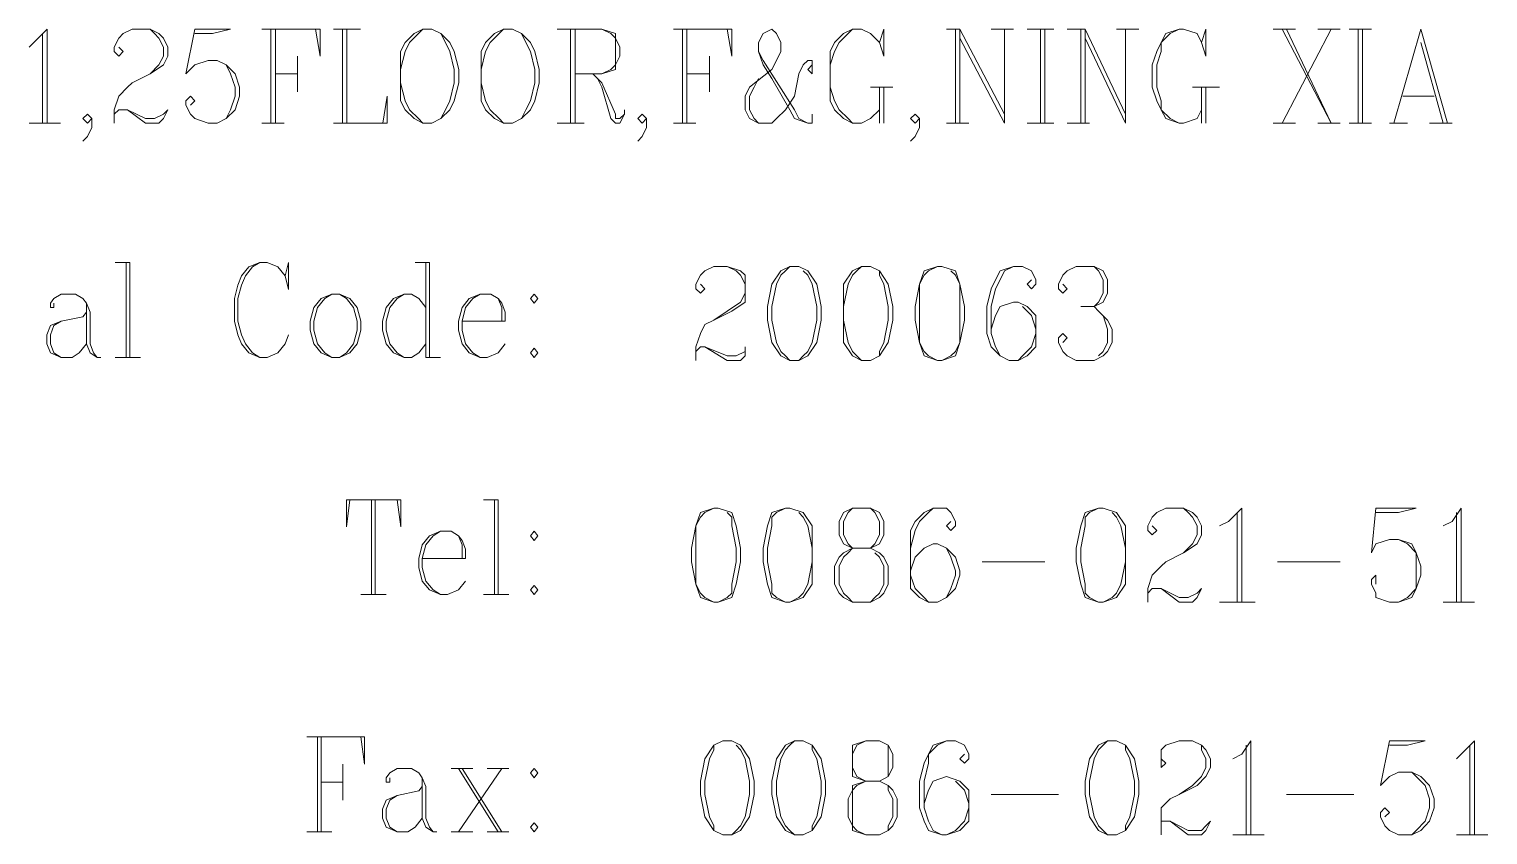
# Model space of a CAD drawing. Extents: x 1332633 to 1595679, y 264824 to 640777.
# Drawn here: x 1398547 to 1400085, y 448744 to 449593 of the extents above; entities that cross this region are included whole.
import ezdxf
from ezdxf.enums import TextEntityAlignment as Align

# ---------------------------------------------------------------- set-up
doc = ezdxf.new("R2010")
doc.units = 0
doc.header["$LTSCALE"] = 1000
doc.header["$MEASUREMENT"] = 0
doc.layers.get('0').update_dxf_attribs({"linetype": 'CONTINUOUS'})
doc.layers.add('_公共_图框', color=4, linetype='CONTINUOUS', lineweight=5)
doc.styles.add('图框文字', font='SIMKAI.TTF')

# ---------------------------------------------------------------- blocks, each defined once
blk = doc.blocks.new('vvxv')
at = {"color": 4, "lineweight": 0}
for points in [[(-3286.3, 9784.7), (-3281.6, 9789.5), (-3267.5, 9803.6), (-3267.5, 9704.6)], [(-3272.2, 9798.9), (-3272.2, 9704.6)], [(-3192, 9784.7), (-3187.3, 9780), (-3192, 9775.3), (-3196.7, 9780), (-3196.7, 9784.7), (-3192, 9794.2), (-3187.3, 9798.9), (-3177.9, 9803.6), (-3159, 9803.6), (-3149.6, 9798.9), (-3144.8, 9794.2), (-3140.1, 9784.7), (-3140.1, 9775.3), (-3144.8, 9765.9), (-3159, 9756.4), (-3177.9, 9747), (-3182.6, 9742.3), (-3192, 9732.9), (-3196.7, 9718.7), (-3196.7, 9704.6)], [(-3159, 9803.6), (-3154.3, 9798.9), (-3149.6, 9794.2), (-3144.8, 9784.7), (-3144.8, 9775.3), (-3149.6, 9765.9), (-3159, 9756.4), (-3177.9, 9747)], [(-3111.8, 9803.6), (-3121.3, 9756.4), (-3111.8, 9765.9), (-3097.7, 9770.6), (-3088.2, 9770.6), (-3078.8, 9765.9), (-3069.4, 9756.4), (-3064.7, 9742.3), (-3064.7, 9732.9), (-3069.4, 9718.7), (-3078.8, 9709.3), (-3088.2, 9704.6), (-3097.7, 9704.6), (-3111.8, 9709.3), (-3116.5, 9714), (-3121.3, 9723.4), (-3121.3, 9728.1), (-3116.5, 9732.9), (-3111.8, 9728.1), (-3116.5, 9723.4)], [(-3111.8, 9798.9), (-3093, 9798.9), (-3074.1, 9803.6)], [(-3111.8, 9803.6), (-3074.1, 9803.6)], [(-3041.1, 9803.6), (-2979.8, 9803.6), (-2979.8, 9775.3), (-2984.5, 9803.6)], [(-3031.6, 9704.6), (-3031.6, 9803.6)], [(-3026.9, 9803.6), (-3026.9, 9704.6)], [(-2965.6, 9803.6), (-2937.3, 9803.6)], [(-2956.2, 9704.6), (-2956.2, 9803.6)], [(-2951.5, 9803.6), (-2951.5, 9704.6)], [(-2871.3, 9803.6), (-2880.7, 9798.9), (-2890.2, 9789.5), (-2894.9, 9780), (-2894.9, 9761.2), (-2894.9, 9747), (-2894.9, 9728.1), (-2890.2, 9718.7), (-2880.7, 9709.3), (-2871.3, 9704.6), (-2861.9, 9704.6), (-2852.4, 9709.3), (-2843, 9718.7), (-2838.3, 9728.1), (-2833.6, 9747), (-2833.6, 9761.2), (-2838.3, 9780), (-2843, 9789.5), (-2852.4, 9798.9), (-2861.9, 9803.6), (-2871.3, 9803.6), (-2876, 9798.9), (-2885.4, 9789.5), (-2890.2, 9780), (-2894.9, 9761.2), (-2894.9, 9747), (-2890.2, 9728.1), (-2885.4, 9718.7), (-2876, 9709.3), (-2871.3, 9704.6)], [(-2861.9, 9704.6), (-2852.4, 9709.3), (-2847.7, 9718.7), (-2843, 9728.1), (-2838.3, 9747), (-2838.3, 9761.2), (-2843, 9780), (-2847.7, 9789.5), (-2852.4, 9798.9), (-2861.9, 9803.6)], [(-2786.4, 9803.6), (-2795.8, 9798.9), (-2805.3, 9789.5), (-2810, 9780), (-2810, 9761.2), (-2810, 9747), (-2810, 9728.1), (-2805.3, 9718.7), (-2795.8, 9709.3), (-2786.4, 9704.6), (-2777, 9704.6), (-2767.5, 9709.3), (-2758.1, 9718.7), (-2753.4, 9728.1), (-2748.7, 9747), (-2748.7, 9761.2), (-2753.4, 9780), (-2758.1, 9789.5), (-2767.5, 9798.9), (-2777, 9803.6), (-2786.4, 9803.6), (-2791.1, 9798.9), (-2800.5, 9789.5), (-2805.3, 9780), (-2810, 9761.2), (-2810, 9747), (-2805.3, 9728.1), (-2800.5, 9718.7), (-2791.1, 9709.3), (-2786.4, 9704.6)], [(-2777, 9704.6), (-2767.5, 9709.3), (-2762.8, 9718.7), (-2758.1, 9728.1), (-2753.4, 9747), (-2753.4, 9761.2), (-2758.1, 9780), (-2762.8, 9789.5), (-2767.5, 9798.9), (-2777, 9803.6)], [(-2729.8, 9803.6), (-2682.6, 9803.6), (-2668.5, 9798.9), (-2668.5, 9794.2), (-2663.8, 9784.7), (-2663.8, 9775.3), (-2668.5, 9765.9), (-2668.5, 9761.2), (-2682.6, 9756.4), (-2710.9, 9756.4)], [(-2715.6, 9704.6), (-2715.6, 9803.6)], [(-2710.9, 9803.6), (-2710.9, 9704.6)], [(-2682.6, 9803.6), (-2673.2, 9798.9), (-2668.5, 9794.2), (-2668.5, 9784.7), (-2668.5, 9775.3), (-2668.5, 9765.9), (-2673.2, 9761.2), (-2682.6, 9756.4)], [(-2607.2, 9803.6), (-2545.8, 9803.6), (-2545.8, 9775.3), (-2550.6, 9803.6)], [(-2597.7, 9704.6), (-2597.7, 9803.6)], [(-2593, 9803.6), (-2593, 9704.6)], [(-2460.9, 9765.9), (-2465.7, 9761.2), (-2460.9, 9756.4), (-2460.9, 9761.2), (-2460.9, 9765.9), (-2460.9, 9770.6), (-2465.7, 9770.6), (-2470.4, 9765.9), (-2475.1, 9756.4), (-2479.8, 9732.9), (-2489.2, 9718.7), (-2498.7, 9709.3), (-2503.4, 9704.6), (-2517.5, 9704.6), (-2527, 9709.3), (-2531.7, 9718.7), (-2531.7, 9732.9), (-2527, 9742.3), (-2503.4, 9761.2), (-2498.7, 9770.6), (-2494, 9780), (-2494, 9789.5), (-2498.7, 9798.9), (-2503.4, 9803.6), (-2512.8, 9798.9), (-2517.5, 9789.5), (-2517.5, 9780), (-2512.8, 9765.9), (-2503.4, 9751.7), (-2484.5, 9718.7), (-2479.8, 9709.3), (-2465.7, 9704.6), (-2460.9, 9704.6), (-2460.9, 9709.3), (-2460.9, 9714)], [(-2418.5, 9803.6), (-2423.2, 9798.9), (-2432.6, 9789.5), (-2437.4, 9780), (-2442.1, 9765.9), (-2442.1, 9742.3), (-2437.4, 9728.1), (-2432.6, 9718.7), (-2423.2, 9709.3), (-2418.5, 9704.6)], [(-2390.2, 9789.5), (-2385.5, 9775.3), (-2385.5, 9803.6), (-2390.2, 9789.5), (-2399.6, 9798.9), (-2409.1, 9803.6), (-2418.5, 9803.6), (-2427.9, 9798.9), (-2437.4, 9789.5), (-2442.1, 9780), (-2442.1, 9765.9), (-2442.1, 9742.3), (-2442.1, 9728.1), (-2437.4, 9718.7), (-2427.9, 9709.3), (-2418.5, 9704.6), (-2409.1, 9704.6), (-2399.6, 9709.3), (-2390.2, 9718.7)], [(-2319.4, 9803.6), (-2305.3, 9803.6)], [(-2310, 9704.6), (-2310, 9803.6)], [(-2305.3, 9794.2), (-2258.1, 9704.6), (-2258.1, 9803.6)], [(-2305.3, 9704.6), (-2305.3, 9803.6), (-2258.1, 9714)], [(-2272.3, 9803.6), (-2248.7, 9803.6)], [(-2234.5, 9803.6), (-2206.2, 9803.6)], [(-2220.4, 9704.6), (-2220.4, 9803.6)], [(-2215.7, 9803.6), (-2215.7, 9704.6)], [(-2192.1, 9803.6), (-2173.2, 9803.6)], [(-2177.9, 9704.6), (-2177.9, 9803.6)], [(-2173.2, 9794.2), (-2130.8, 9704.6), (-2130.8, 9803.6)], [(-2173.2, 9704.6), (-2173.2, 9803.6), (-2130.8, 9714)], [(-2140.2, 9803.6), (-2116.6, 9803.6)], [(-2050.6, 9789.5), (-2045.9, 9775.3), (-2045.9, 9803.6), (-2050.6, 9789.5), (-2055.3, 9798.9), (-2069.5, 9803.6), (-2074.2, 9803.6), (-2088.3, 9798.9), (-2093, 9789.5), (-2097.8, 9780), (-2102.5, 9765.9), (-2102.5, 9742.3), (-2097.8, 9728.1), (-2093, 9718.7), (-2088.3, 9709.3), (-2074.2, 9704.6), (-2069.5, 9704.6), (-2055.3, 9709.3), (-2050.6, 9718.7)], [(-2074.2, 9803.6), (-2083.6, 9798.9), (-2093, 9789.5), (-2093, 9780), (-2097.8, 9765.9), (-2097.8, 9742.3), (-2093, 9728.1), (-2093, 9718.7), (-2083.6, 9709.3), (-2074.2, 9704.6)], [(-1975.1, 9803.6), (-1951.5, 9803.6)], [(-1913.8, 9803.6), (-1965.7, 9704.6)], [(-1965.7, 9803.6), (-1913.8, 9704.6)], [(-1961, 9803.6), (-1913.8, 9704.6)], [(-1928, 9803.6), (-1904.4, 9803.6)], [(-1895, 9803.6), (-1871.4, 9803.6)], [(-1885.5, 9704.6), (-1885.5, 9803.6)], [(-1880.8, 9803.6), (-1880.8, 9704.6)], [(-1847.8, 9704.6), (-1819.5, 9803.6), (-1791.2, 9704.6)], [(-2517.5, 9780), (-2512.8, 9770.6), (-2479.8, 9718.7), (-2475.1, 9709.3), (-2465.7, 9704.6)], [(-1819.5, 9789.5), (-1795.9, 9704.6)], [(-3088.2, 9770.6), (-3078.8, 9765.9), (-3074.1, 9756.4), (-3069.4, 9742.3), (-3069.4, 9732.9), (-3074.1, 9718.7), (-3078.8, 9709.3), (-3088.2, 9704.6)], [(-3003.4, 9775.3), (-3003.4, 9737.6)], [(-2569.4, 9775.3), (-2569.4, 9737.6)], [(-3026.9, 9756.4), (-3003.4, 9756.4)], [(-2692.1, 9756.4), (-2687.3, 9751.7), (-2682.6, 9747), (-2668.5, 9714), (-2668.5, 9709.3), (-2663.8, 9709.3), (-2659, 9714)], [(-2687.3, 9751.7), (-2682.6, 9742.3), (-2673.2, 9709.3), (-2668.5, 9704.6), (-2663.8, 9704.6), (-2659, 9714), (-2659, 9718.7)], [(-2593, 9756.4), (-2569.4, 9756.4)], [(-2517.5, 9704.6), (-2522.3, 9709.3), (-2527, 9718.7), (-2527, 9732.9), (-2522.3, 9742.3), (-2517.5, 9751.7)], [(-2399.6, 9742.3), (-2376, 9742.3)], [(-2390.2, 9742.3), (-2390.2, 9704.6)], [(-2385.5, 9742.3), (-2385.5, 9704.6)], [(-2060, 9742.3), (-2031.7, 9742.3)], [(-2050.6, 9742.3), (-2050.6, 9704.6)], [(-2045.9, 9742.3), (-2045.9, 9704.6)], [(-3196.7, 9714), (-3192, 9718.7), (-3182.6, 9718.7), (-3163.7, 9709.3), (-3154.3, 9709.3), (-3144.8, 9714), (-3140.1, 9718.7)], [(-3182.6, 9718.7), (-3163.7, 9704.6), (-3149.6, 9704.6), (-3144.8, 9709.3), (-3140.1, 9718.7)], [(-2965.6, 9704.6), (-2909, 9704.6), (-2909, 9732.9), (-2913.7, 9704.6)], [(-1838.4, 9732.9), (-1805.3, 9732.9)], [(-3286.3, 9704.6), (-3253.3, 9704.6)], [(-3220.3, 9709.3), (-3225, 9704.6), (-3229.7, 9709.3), (-3225, 9714), (-3220.3, 9709.3), (-3220.3, 9699.8), (-3225, 9690.4), (-3229.7, 9685.7)], [(-3041.1, 9704.6), (-3017.5, 9704.6)], [(-2729.8, 9704.6), (-2701.5, 9704.6)], [(-2635.5, 9709.3), (-2640.2, 9704.6), (-2644.9, 9709.3), (-2640.2, 9714), (-2635.5, 9709.3), (-2635.5, 9699.8), (-2640.2, 9690.4), (-2644.9, 9685.7)], [(-2607.2, 9704.6), (-2583.6, 9704.6)], [(-2347.7, 9709.3), (-2352.5, 9704.6), (-2357.2, 9709.3), (-2352.5, 9714), (-2347.7, 9709.3), (-2347.7, 9699.8), (-2352.5, 9690.4), (-2357.2, 9685.7)], [(-2319.4, 9704.6), (-2295.9, 9704.6)], [(-2234.5, 9704.6), (-2206.2, 9704.6)], [(-2192.1, 9704.6), (-2168.5, 9704.6)], [(-1975.1, 9704.6), (-1951.5, 9704.6)], [(-1928, 9704.6), (-1904.4, 9704.6)], [(-1895, 9704.6), (-1871.4, 9704.6)], [(-1852.5, 9704.6), (-1833.6, 9704.6)], [(-1810.1, 9704.6), (-1786.5, 9704.6)], [(-2578.9, 9534.8), (-2574.1, 9530), (-2578.9, 9525.3), (-2583.6, 9530), (-2583.6, 9534.8), (-2578.9, 9544.2), (-2574.1, 9548.9), (-2564.7, 9553.6), (-2550.6, 9553.6), (-2536.4, 9548.9), (-2531.7, 9544.2), (-2531.7, 9534.8), (-2531.7, 9525.3), (-2531.7, 9515.9), (-2545.8, 9506.5), (-2564.7, 9497), (-2574.1, 9492.3), (-2578.9, 9482.9), (-2583.6, 9468.7), (-2583.6, 9454.6)], [(-2550.6, 9553.6), (-2541.1, 9548.9), (-2536.4, 9544.2), (-2531.7, 9534.8), (-2531.7, 9525.3), (-2536.4, 9515.9), (-2550.6, 9506.5), (-2564.7, 9497)], [(-2484.5, 9553.6), (-2494, 9548.9), (-2503.4, 9534.8), (-2508.1, 9511.2), (-2508.1, 9497), (-2503.4, 9473.4), (-2494, 9459.3), (-2484.5, 9454.6), (-2475.1, 9454.6), (-2465.7, 9459.3), (-2456.2, 9473.4), (-2451.5, 9497), (-2451.5, 9511.2), (-2456.2, 9534.8), (-2465.7, 9548.9), (-2475.1, 9553.6), (-2484.5, 9553.6), (-2489.2, 9548.9), (-2494, 9544.2), (-2498.7, 9534.8), (-2503.4, 9511.2), (-2503.4, 9497), (-2498.7, 9473.4), (-2494, 9464), (-2489.2, 9459.3), (-2484.5, 9454.6)], [(-2475.1, 9454.6), (-2470.4, 9459.3), (-2465.7, 9464), (-2460.9, 9473.4), (-2456.2, 9497), (-2456.2, 9511.2), (-2460.9, 9534.8), (-2465.7, 9544.2), (-2470.4, 9548.9)], [(-2409.1, 9553.6), (-2418.5, 9548.9), (-2427.9, 9534.8), (-2427.9, 9511.2), (-2427.9, 9497), (-2427.9, 9473.4), (-2418.5, 9459.3), (-2409.1, 9454.6), (-2399.6, 9454.6), (-2390.2, 9459.3), (-2380.8, 9473.4), (-2376, 9497), (-2376, 9511.2), (-2380.8, 9534.8), (-2390.2, 9548.9), (-2399.6, 9553.6), (-2409.1, 9553.6), (-2413.8, 9548.9), (-2418.5, 9544.2), (-2423.2, 9534.8), (-2427.9, 9511.2), (-2427.9, 9497), (-2423.2, 9473.4), (-2418.5, 9464), (-2413.8, 9459.3), (-2409.1, 9454.6)], [(-2399.6, 9454.6), (-2390.2, 9459.3), (-2390.2, 9464), (-2385.5, 9473.4), (-2380.8, 9497), (-2380.8, 9511.2), (-2385.5, 9534.8), (-2390.2, 9544.2), (-2390.2, 9548.9)], [(-2328.9, 9553.6), (-2343, 9548.9), (-2347.7, 9534.8), (-2352.5, 9511.2), (-2352.5, 9497), (-2347.7, 9473.4), (-2343, 9459.3), (-2328.9, 9454.6), (-2324.2, 9454.6), (-2310, 9459.3), (-2305.3, 9473.4), (-2300.6, 9497), (-2300.6, 9511.2), (-2305.3, 9534.8), (-2310, 9548.9), (-2324.2, 9553.6), (-2328.9, 9553.6), (-2338.3, 9548.9), (-2343, 9544.2), (-2347.7, 9534.8), (-2347.7, 9511.2), (-2347.7, 9497), (-2347.7, 9473.4), (-2343, 9464), (-2338.3, 9459.3), (-2328.9, 9454.6)], [(-2324.2, 9454.6), (-2314.7, 9459.3), (-2310, 9464), (-2305.3, 9473.4), (-2305.3, 9497), (-2305.3, 9511.2), (-2305.3, 9534.8), (-2310, 9544.2), (-2314.7, 9548.9)], [(-2229.8, 9539.5), (-2234.5, 9534.8), (-2229.8, 9530), (-2225.1, 9534.8), (-2225.1, 9539.5), (-2229.8, 9548.9), (-2239.3, 9553.6), (-2248.7, 9553.6), (-2262.8, 9548.9), (-2267.6, 9539.5), (-2272.3, 9530), (-2277, 9511.2), (-2277, 9482.9), (-2272.3, 9468.7), (-2262.8, 9459.3), (-2253.4, 9454.6), (-2244, 9454.6), (-2234.5, 9459.3), (-2225.1, 9468.7), (-2225.1, 9482.9), (-2225.1, 9487.6), (-2225.1, 9501.7), (-2234.5, 9511.2), (-2244, 9515.9), (-2248.7, 9515.9), (-2262.8, 9511.2), (-2267.6, 9501.7), (-2272.3, 9487.6)], [(-2248.7, 9553.6), (-2258.1, 9548.9), (-2262.8, 9539.5), (-2267.6, 9530), (-2272.3, 9511.2), (-2272.3, 9482.9), (-2267.6, 9468.7), (-2262.8, 9459.3), (-2253.4, 9454.6)], [(-2163.8, 9553.6), (-2159.1, 9548.9), (-2154.4, 9539.5), (-2154.4, 9525.3), (-2159.1, 9515.9), (-2163.8, 9511.2), (-2159.1, 9506.5), (-2149.6, 9497), (-2144.9, 9487.6), (-2144.9, 9473.4), (-2149.6, 9464), (-2154.4, 9459.3), (-2163.8, 9454.6), (-2182.7, 9454.6), (-2192.1, 9459.3), (-2196.8, 9464), (-2201.5, 9473.4), (-2201.5, 9478.2), (-2196.8, 9482.9), (-2192.1, 9478.2), (-2196.8, 9473.4)], [(-2196.8, 9534.8), (-2192.1, 9530), (-2196.8, 9525.3), (-2201.5, 9530), (-2201.5, 9534.8), (-2196.8, 9544.2), (-2192.1, 9548.9), (-2182.7, 9553.6), (-2163.8, 9553.6), (-2154.4, 9548.9), (-2149.6, 9539.5), (-2149.6, 9525.3), (-2154.4, 9515.9), (-2163.8, 9511.2), (-2177.9, 9511.2)], [(-2244, 9454.6), (-2239.3, 9459.3), (-2229.8, 9468.7), (-2225.1, 9482.9), (-2225.1, 9487.6), (-2229.8, 9501.7), (-2239.3, 9511.2)], [(-2154.4, 9501.7), (-2149.6, 9487.6), (-2149.6, 9473.4), (-2154.4, 9464), (-2159.1, 9459.3)], [(-2583.6, 9464), (-2578.9, 9468.7), (-2574.1, 9468.7), (-2550.6, 9459.3), (-2541.1, 9459.3), (-2531.7, 9464), (-2531.7, 9468.7)], [(-2574.1, 9468.7), (-2550.6, 9454.6), (-2536.4, 9454.6), (-2531.7, 9459.3), (-2531.7, 9468.7)], [(-2564.7, 9298.9), (-2578.9, 9294.2), (-2583.6, 9280.1), (-2588.3, 9256.5), (-2588.3, 9242.3), (-2583.6, 9218.8), (-2578.9, 9204.6), (-2564.7, 9199.9), (-2560, 9199.9), (-2545.8, 9204.6), (-2541.1, 9218.8), (-2536.4, 9242.3), (-2536.4, 9256.5), (-2541.1, 9280.1), (-2545.8, 9294.2), (-2560, 9298.9), (-2564.7, 9298.9), (-2574.1, 9294.2), (-2578.9, 9289.5), (-2583.6, 9280.1), (-2583.6, 9256.5), (-2583.6, 9242.3), (-2583.6, 9218.8), (-2578.9, 9209.3), (-2574.1, 9204.6), (-2564.7, 9199.9)], [(-2560, 9199.9), (-2550.6, 9204.6), (-2545.8, 9209.3), (-2545.8, 9218.8), (-2541.1, 9242.3), (-2541.1, 9256.5), (-2545.8, 9280.1), (-2545.8, 9289.5), (-2550.6, 9294.2)], [(-2489.2, 9298.9), (-2503.4, 9294.2), (-2508.1, 9280.1), (-2512.8, 9256.5), (-2512.8, 9242.3), (-2508.1, 9218.8), (-2503.4, 9204.6), (-2489.2, 9199.9), (-2484.5, 9199.9), (-2470.4, 9204.6), (-2460.9, 9218.8), (-2460.9, 9242.3), (-2460.9, 9256.5), (-2460.9, 9280.1), (-2470.4, 9294.2), (-2484.5, 9298.9), (-2489.2, 9298.9), (-2498.7, 9294.2), (-2503.4, 9289.5), (-2503.4, 9280.1), (-2508.1, 9256.5), (-2508.1, 9242.3), (-2503.4, 9218.8), (-2503.4, 9209.3), (-2498.7, 9204.6), (-2489.2, 9199.9)], [(-2484.5, 9199.9), (-2475.1, 9204.6), (-2470.4, 9209.3), (-2465.7, 9218.8), (-2460.9, 9242.3), (-2460.9, 9256.5), (-2465.7, 9280.1), (-2470.4, 9289.5), (-2475.1, 9294.2)], [(-2418.5, 9298.9), (-2427.9, 9294.2), (-2432.6, 9284.8), (-2432.6, 9270.6), (-2427.9, 9261.2), (-2418.5, 9256.5), (-2399.6, 9256.5), (-2390.2, 9261.2), (-2385.5, 9270.6), (-2385.5, 9284.8), (-2390.2, 9294.2), (-2399.6, 9298.9), (-2418.5, 9298.9), (-2423.2, 9294.2), (-2427.9, 9284.8), (-2427.9, 9270.6), (-2423.2, 9261.2), (-2418.5, 9256.5)], [(-2399.6, 9256.5), (-2394.9, 9261.2), (-2390.2, 9270.6), (-2390.2, 9284.8), (-2394.9, 9294.2), (-2399.6, 9298.9)], [(-2333.6, 9298.9), (-2338.3, 9294.2), (-2347.7, 9284.8), (-2352.5, 9275.4), (-2357.2, 9256.5), (-2357.2, 9228.2), (-2352.5, 9214), (-2343, 9204.6), (-2338.3, 9199.9)], [(-2314.7, 9284.8), (-2319.4, 9280.1), (-2314.7, 9275.4), (-2310, 9280.1), (-2310, 9284.8), (-2314.7, 9294.2), (-2319.4, 9298.9), (-2333.6, 9298.9), (-2343, 9294.2), (-2352.5, 9284.8), (-2357.2, 9275.4), (-2357.2, 9256.5), (-2357.2, 9228.2), (-2357.2, 9214), (-2347.7, 9204.6), (-2338.3, 9199.9), (-2328.9, 9199.9), (-2319.4, 9204.6), (-2310, 9214), (-2305.3, 9228.2), (-2305.3, 9232.9), (-2310, 9247.1), (-2319.4, 9256.5), (-2328.9, 9261.2), (-2333.6, 9261.2), (-2343, 9256.5), (-2352.5, 9247.1), (-2357.2, 9232.9)], [(-2159.1, 9298.9), (-2173.2, 9294.2), (-2177.9, 9280.1), (-2182.7, 9256.5), (-2182.7, 9242.3), (-2177.9, 9218.8), (-2173.2, 9204.6), (-2159.1, 9199.9), (-2154.4, 9199.9), (-2140.2, 9204.6), (-2130.8, 9218.8), (-2130.8, 9242.3), (-2130.8, 9256.5), (-2130.8, 9280.1), (-2140.2, 9294.2), (-2154.4, 9298.9), (-2159.1, 9298.9), (-2168.5, 9294.2), (-2173.2, 9289.5), (-2173.2, 9280.1), (-2177.9, 9256.5), (-2177.9, 9242.3), (-2173.2, 9218.8), (-2173.2, 9209.3), (-2168.5, 9204.6), (-2159.1, 9199.9)], [(-2154.4, 9199.9), (-2144.9, 9204.6), (-2140.2, 9209.3), (-2135.5, 9218.8), (-2130.8, 9242.3), (-2130.8, 9256.5), (-2135.5, 9280.1), (-2140.2, 9289.5), (-2144.9, 9294.2)], [(-2102.5, 9280.1), (-2097.8, 9275.4), (-2102.5, 9270.6), (-2107.2, 9275.4), (-2107.2, 9280.1), (-2102.5, 9289.5), (-2097.8, 9294.2), (-2088.3, 9298.9), (-2069.5, 9298.9), (-2060, 9294.2), (-2055.3, 9289.5), (-2050.6, 9280.1), (-2050.6, 9270.6), (-2055.3, 9261.2), (-2069.5, 9251.8), (-2088.3, 9242.3), (-2093, 9237.6), (-2102.5, 9228.2), (-2107.2, 9214), (-2107.2, 9199.9)], [(-2069.5, 9298.9), (-2064.7, 9294.2), (-2060, 9289.5), (-2055.3, 9280.1), (-2055.3, 9270.6), (-2060, 9261.2), (-2069.5, 9251.8), (-2088.3, 9242.3)], [(-2031.7, 9280.1), (-2022.3, 9284.8), (-2008.1, 9298.9), (-2008.1, 9199.9)], [(-2012.9, 9294.2), (-2012.9, 9199.9)], [(-1866.7, 9298.9), (-1871.4, 9251.8), (-1866.7, 9261.2), (-1852.5, 9265.9), (-1843.1, 9265.9), (-1828.9, 9261.2), (-1824.2, 9251.8), (-1819.5, 9237.6), (-1819.5, 9228.2), (-1824.2, 9214), (-1828.9, 9204.6), (-1843.1, 9199.9), (-1852.5, 9199.9), (-1866.7, 9204.6), (-1866.7, 9209.3), (-1871.4, 9218.8), (-1871.4, 9223.5), (-1866.7, 9228.2), (-1866.7, 9223.5), (-1866.7, 9218.8)], [(-1866.7, 9294.2), (-1843.1, 9294.2), (-1824.2, 9298.9)], [(-1866.7, 9298.9), (-1824.2, 9298.9)], [(-1795.9, 9280.1), (-1786.5, 9284.8), (-1777, 9298.9), (-1777, 9199.9)], [(-1781.8, 9294.2), (-1781.8, 9199.9)], [(-2418.5, 9256.5), (-2427.9, 9251.8), (-2432.6, 9247.1), (-2437.4, 9237.6), (-2437.4, 9218.8), (-2432.6, 9209.3), (-2427.9, 9204.6), (-2418.5, 9199.9), (-2399.6, 9199.9), (-2390.2, 9204.6), (-2385.5, 9209.3), (-2380.8, 9218.8), (-2380.8, 9237.6), (-2385.5, 9247.1), (-2390.2, 9251.8), (-2399.6, 9256.5)], [(-2418.5, 9256.5), (-2423.2, 9251.8), (-2427.9, 9247.1), (-2432.6, 9237.6), (-2432.6, 9218.8), (-2427.9, 9209.3), (-2423.2, 9204.6), (-2418.5, 9199.9)], [(-2328.9, 9199.9), (-2319.4, 9204.6), (-2314.7, 9214), (-2310, 9228.2), (-2310, 9232.9), (-2314.7, 9247.1), (-2319.4, 9256.5)], [(-1843.1, 9265.9), (-1833.6, 9261.2), (-1824.2, 9251.8), (-1824.2, 9237.6), (-1824.2, 9228.2), (-1824.2, 9214), (-1833.6, 9204.6), (-1843.1, 9199.9)], [(-2399.6, 9199.9), (-2394.9, 9204.6), (-2390.2, 9209.3), (-2385.5, 9218.8), (-2385.5, 9237.6), (-2390.2, 9247.1), (-2394.9, 9251.8)], [(-2281.7, 9242.3), (-2215.7, 9242.3)], [(-1970.4, 9242.3), (-1904.4, 9242.3)], [(-2107.2, 9209.3), (-2102.5, 9214), (-2093, 9214), (-2074.2, 9204.6), (-2064.7, 9204.6), (-2055.3, 9209.3), (-2050.6, 9214)], [(-2093, 9214), (-2074.2, 9199.9), (-2060, 9199.9), (-2055.3, 9204.6), (-2050.6, 9214)], [(-2031.7, 9199.9), (-1994, 9199.9)], [(-1795.9, 9199.9), (-1762.9, 9199.9)], [(-2555.3, 9053.7), (-2564.7, 9049), (-2574.1, 9034.8), (-2578.9, 9011.2), (-2578.9, 8997.1), (-2574.1, 8973.5), (-2564.7, 8959.3), (-2555.3, 8954.6), (-2545.8, 8954.6), (-2536.4, 8959.3), (-2527, 8973.5), (-2522.3, 8997.1), (-2522.3, 9011.2), (-2527, 9034.8), (-2536.4, 9049), (-2545.8, 9053.7), (-2555.3, 9053.7), (-2564.7, 9049), (-2564.7, 9044.2), (-2569.4, 9034.8), (-2574.1, 9011.2), (-2574.1, 8997.1), (-2569.4, 8973.5), (-2564.7, 8964.1), (-2564.7, 8959.3), (-2555.3, 8954.6)], [(-2545.8, 8954.6), (-2541.1, 8959.3), (-2536.4, 8964.1), (-2531.7, 8973.5), (-2527, 8997.1), (-2527, 9011.2), (-2531.7, 9034.8), (-2536.4, 9044.2), (-2541.1, 9049)], [(-2479.8, 9053.7), (-2489.2, 9049), (-2498.7, 9034.8), (-2503.4, 9011.2), (-2503.4, 8997.1), (-2498.7, 8973.5), (-2489.2, 8959.3), (-2479.8, 8954.6), (-2470.4, 8954.6), (-2460.9, 8959.3), (-2451.5, 8973.5), (-2446.8, 8997.1), (-2446.8, 9011.2), (-2451.5, 9034.8), (-2460.9, 9049), (-2470.4, 9053.7), (-2479.8, 9053.7), (-2484.5, 9049), (-2489.2, 9044.2), (-2494, 9034.8), (-2498.7, 9011.2), (-2498.7, 8997.1), (-2494, 8973.5), (-2489.2, 8964.1), (-2484.5, 8959.3), (-2479.8, 8954.6)], [(-2470.4, 8954.6), (-2460.9, 8959.3), (-2460.9, 8964.1), (-2456.2, 8973.5), (-2451.5, 8997.1), (-2451.5, 9011.2), (-2456.2, 9034.8), (-2460.9, 9044.2), (-2460.9, 9049)], [(-2404.3, 9053.7), (-2418.5, 9049), (-2418.5, 9039.5), (-2418.5, 9025.4), (-2418.5, 9015.9), (-2404.3, 9011.2), (-2390.2, 9011.2), (-2380.8, 9015.9), (-2376, 9025.4), (-2376, 9039.5), (-2380.8, 9049), (-2390.2, 9053.7), (-2404.3, 9053.7), (-2413.8, 9049), (-2418.5, 9039.5), (-2418.5, 9025.4), (-2413.8, 9015.9), (-2404.3, 9011.2)], [(-2390.2, 9011.2), (-2380.8, 9015.9), (-2380.8, 9025.4), (-2380.8, 9039.5), (-2380.8, 9049), (-2390.2, 9053.7)], [(-2300.6, 9039.5), (-2305.3, 9034.8), (-2300.6, 9030.1), (-2295.9, 9034.8), (-2295.9, 9039.5), (-2300.6, 9049), (-2310, 9053.7), (-2319.4, 9053.7), (-2333.6, 9049), (-2338.3, 9039.5), (-2343, 9030.1), (-2347.7, 9011.2), (-2347.7, 8982.9), (-2343, 8968.8), (-2338.3, 8959.3), (-2324.2, 8954.6), (-2319.4, 8954.6), (-2305.3, 8959.3), (-2295.9, 8968.8), (-2295.9, 8982.9), (-2295.9, 8987.6), (-2295.9, 9001.8), (-2305.3, 9011.2), (-2319.4, 9015.9), (-2333.6, 9011.2), (-2338.3, 9001.8), (-2343, 8987.6)], [(-2319.4, 9053.7), (-2328.9, 9049), (-2338.3, 9039.5), (-2338.3, 9030.1), (-2343, 9011.2), (-2343, 8982.9), (-2338.3, 8968.8), (-2333.6, 8959.3), (-2324.2, 8954.6)], [(-2149.6, 9053.7), (-2159.1, 9049), (-2168.5, 9034.8), (-2173.2, 9011.2), (-2173.2, 8997.1), (-2168.5, 8973.5), (-2159.1, 8959.3), (-2149.6, 8954.6), (-2140.2, 8954.6), (-2130.8, 8959.3), (-2121.3, 8973.5), (-2116.6, 8997.1), (-2116.6, 9011.2), (-2121.3, 9034.8), (-2130.8, 9049), (-2140.2, 9053.7), (-2149.6, 9053.7), (-2154.4, 9049), (-2159.1, 9044.2), (-2163.8, 9034.8), (-2168.5, 9011.2), (-2168.5, 8997.1), (-2163.8, 8973.5), (-2159.1, 8964.1), (-2154.4, 8959.3), (-2149.6, 8954.6)], [(-2140.2, 8954.6), (-2130.8, 8959.3), (-2130.8, 8964.1), (-2126.1, 8973.5), (-2121.3, 8997.1), (-2121.3, 9011.2), (-2126.1, 9034.8), (-2130.8, 9044.2), (-2130.8, 9049)], [(-2093, 9034.8), (-2088.3, 9030.1), (-2093, 9025.4), (-2093, 9030.1), (-2093, 9034.8), (-2093, 9044.2), (-2088.3, 9049), (-2074.2, 9053.7), (-2060, 9053.7), (-2050.6, 9049), (-2045.9, 9044.2), (-2041.2, 9034.8), (-2041.2, 9025.4), (-2045.9, 9015.9), (-2055.3, 9006.5), (-2074.2, 8997.1), (-2083.6, 8992.4), (-2093, 8982.9), (-2093, 8968.8), (-2093, 8954.6)], [(-2060, 9053.7), (-2050.6, 9049), (-2050.6, 9044.2), (-2045.9, 9034.8), (-2045.9, 9025.4), (-2050.6, 9015.9), (-2060, 9006.5), (-2074.2, 8997.1)], [(-2017.6, 9034.8), (-2008.1, 9039.5), (-1998.7, 9053.7), (-1998.7, 8954.6)], [(-2003.4, 9049), (-2003.4, 8954.6)], [(-1852.5, 9053.7), (-1861.9, 9006.5), (-1852.5, 9015.9), (-1843.1, 9020.7), (-1828.9, 9020.7), (-1819.5, 9015.9), (-1810.1, 9006.5), (-1805.3, 8992.4), (-1805.3, 8982.9), (-1810.1, 8968.8), (-1819.5, 8959.3), (-1828.9, 8954.6), (-1843.1, 8954.6), (-1852.5, 8959.3), (-1857.2, 8964.1), (-1861.9, 8973.5), (-1861.9, 8978.2), (-1857.2, 8982.9), (-1852.5, 8978.2), (-1857.2, 8973.5)], [(-1852.5, 9049), (-1833.6, 9049), (-1814.8, 9053.7)], [(-1852.5, 9053.7), (-1814.8, 9053.7)], [(-1781.8, 9034.8), (-1777, 9039.5), (-1762.9, 9053.7), (-1762.9, 8954.6)], [(-1767.6, 9049), (-1767.6, 8954.6)], [(-2404.3, 9011.2), (-2418.5, 9006.5), (-2418.5, 9001.8), (-2423.2, 8992.4), (-2423.2, 8973.5), (-2418.5, 8964.1), (-2418.5, 8959.3), (-2404.3, 8954.6), (-2390.2, 8954.6), (-2380.8, 8959.3), (-2376, 8964.1), (-2371.3, 8973.5), (-2371.3, 8992.4), (-2376, 9001.8), (-2380.8, 9006.5), (-2390.2, 9011.2)], [(-2404.3, 9011.2), (-2413.8, 9006.5), (-2418.5, 9001.8), (-2418.5, 8992.4), (-2418.5, 8973.5), (-2418.5, 8964.1), (-2413.8, 8959.3), (-2404.3, 8954.6)], [(-2319.4, 8954.6), (-2310, 8959.3), (-2300.6, 8968.8), (-2295.9, 8982.9), (-2295.9, 8987.6), (-2300.6, 9001.8), (-2310, 9011.2)], [(-1828.9, 9020.7), (-1824.2, 9015.9), (-1814.8, 9006.5), (-1810.1, 8992.4), (-1810.1, 8982.9), (-1814.8, 8968.8), (-1824.2, 8959.3), (-1828.9, 8954.6)], [(-2390.2, 8954.6), (-2380.8, 8959.3), (-2380.8, 8964.1), (-2376, 8973.5), (-2376, 8992.4), (-2380.8, 9001.8), (-2380.8, 9006.5)], [(-2272.3, 8997.1), (-2201.5, 8997.1)], [(-1961, 8997.1), (-1890.2, 8997.1)], [(-2093, 8964.1), (-2093, 8968.8), (-2083.6, 8968.8), (-2064.7, 8959.3), (-2050.6, 8959.3), (-2045.9, 8964.1), (-2041.2, 8968.8)], [(-2083.6, 8968.8), (-2064.7, 8954.6), (-2050.6, 8954.6), (-2045.9, 8959.3), (-2041.2, 8968.8)], [(-2017.6, 8954.6), (-1984.6, 8954.6)], [(-1781.8, 8954.6), (-1748.7, 8954.6)]]:
    blk.add_lwpolyline(points, dxfattribs=at)
at = {"layer": '_公共_图框'}
for p, q in [((-3180.4, 9557.8), (-3195.7, 9557.8)), ((-3184.2, 9557.8), (-3184.2, 9457.7)), ((-3180.4, 9457.7), (-3180.4, 9557.8)), ((-3054.8, 9553.1), (-3062.4, 9543.5)), ((-3050.9, 9553.1), (-3058.5, 9543.5)), ((-3043.4, 9557.8), (-3054.8, 9553.1)), ((-3043.4, 9557.8), (-3050.9, 9553.1)), ((-3035.6, 9557.8), (-3043.4, 9557.8)), ((-3024.2, 9553.1), (-3035.6, 9557.8)), ((-3016.6, 9543.5), (-3024.2, 9553.1)), ((-3013, 9557.8), (-3016.6, 9543.5)), ((-3013, 9529.2), (-3013, 9557.8)), ((-2879.6, 9557.8), (-2864.3, 9557.8)), ((-2868.2, 9557.8), (-2868.2, 9457.7)), ((-2864.3, 9557.8), (-2864.3, 9457.7)), ((-3066.3, 9533.8), (-3069.9, 9519.8)), ((-3062.4, 9543.5), (-3066.3, 9533.8)), ((-3062.4, 9533.8), (-3066.3, 9519.8)), ((-3058.5, 9543.5), (-3062.4, 9533.8)), ((-3016.6, 9543.5), (-3013, 9529.2)), ((-3264, 9514.9), (-3260.4, 9519.8)), ((-3260.4, 9519.8), (-3252.6, 9524.5)), ((-3252.6, 9524.5), (-3237.5, 9524.5)), ((-3237.5, 9524.5), (-3230, 9519.8)), ((-3230, 9519.8), (-3226.1, 9514.9)), ((-3069.9, 9519.8), (-3069.9, 9495.9)), ((-3066.3, 9519.8), (-3066.3, 9495.9)), ((-2978.7, 9519.8), (-2986.2, 9510.2)), ((-2974.8, 9519.8), (-2982.3, 9510.2)), ((-2967.2, 9524.5), (-2978.7, 9519.8)), ((-2967.2, 9524.5), (-2974.8, 9519.8)), ((-2959.4, 9524.5), (-2967.2, 9524.5)), ((-2948.3, 9519.8), (-2959.4, 9524.5)), ((-2951.9, 9519.8), (-2959.4, 9524.5)), ((-2944.4, 9510.2), (-2951.9, 9519.8)), ((-2940.5, 9510.2), (-2948.3, 9519.8)), ((-2902.5, 9519.8), (-2910.1, 9510.2)), ((-2898.6, 9519.8), (-2906.2, 9510.2)), ((-2891.1, 9524.5), (-2902.5, 9519.8)), ((-2891.1, 9524.5), (-2898.6, 9519.8)), ((-2883.3, 9524.5), (-2891.1, 9524.5)), ((-2875.7, 9519.8), (-2883.3, 9524.5)), ((-2868.2, 9510.2), (-2875.7, 9519.8)), ((-2822.5, 9519.8), (-2830, 9510.2)), ((-2818.6, 9519.8), (-2826.4, 9510.2)), ((-2811, 9524.5), (-2822.5, 9519.8)), ((-2811, 9524.5), (-2818.6, 9519.8)), ((-2799.6, 9524.5), (-2811, 9524.5)), ((-2792.1, 9519.8), (-2799.6, 9524.5)), ((-2788.2, 9514.9), (-2792.1, 9519.8)), ((-2788.2, 9510.2), (-2792.1, 9519.8)), ((-2753.9, 9524.5), (-2757.8, 9519.8)), ((-2757.8, 9519.8), (-2753.9, 9514.9)), ((-2753.9, 9524.5), (-2753.9, 9524.5)), ((-2750.2, 9519.8), (-2753.9, 9524.5)), ((-2753.9, 9514.9), (-2750.2, 9519.8)), ((-3264, 9510.2), (-3264, 9514.9)), ((-3260.4, 9510.2), (-3264, 9510.2)), ((-3260.4, 9514.9), (-3260.4, 9510.2)), ((-3226.1, 9505.5), (-3230, 9500.6)), ((-3226.1, 9514.9), (-3222.2, 9505.5)), ((-3226.1, 9514.9), (-3226.1, 9472)), ((-3222.2, 9505.5), (-3222.2, 9472)), ((-2986.2, 9510.2), (-2990.1, 9495.9)), ((-2982.3, 9510.2), (-2986.2, 9495.9)), ((-2940.5, 9495.9), (-2944.4, 9510.2)), ((-2936.8, 9495.9), (-2940.5, 9510.2)), ((-2910.1, 9510.2), (-2914, 9495.9)), ((-2906.2, 9510.2), (-2910.1, 9495.9)), ((-2830, 9510.2), (-2833.9, 9495.9)), ((-2826.4, 9510.2), (-2830, 9495.9)), ((-2784.5, 9505.5), (-2788.2, 9514.9)), ((-2788.2, 9495.9), (-2788.2, 9510.2)), ((-2784.5, 9495.9), (-2784.5, 9505.5)), ((-3264, 9491.2), (-3267.9, 9481.6)), ((-3252.6, 9495.9), (-3264, 9491.2)), ((-3260.4, 9491.2), (-3264, 9481.6)), ((-3252.6, 9495.9), (-3260.4, 9491.2)), ((-3230, 9500.6), (-3252.6, 9495.9)), ((-3069.9, 9495.9), (-3066.3, 9481.6)), ((-3066.3, 9495.9), (-3062.4, 9481.6)), ((-2990.1, 9495.9), (-2990.1, 9486.3)), ((-2986.2, 9495.9), (-2986.2, 9486.3)), ((-2940.5, 9486.3), (-2940.5, 9495.9)), ((-2936.8, 9486.3), (-2936.8, 9495.9)), ((-2914, 9495.9), (-2914, 9486.3)), ((-2910.1, 9495.9), (-2910.1, 9486.3)), ((-2833.9, 9495.9), (-2833.9, 9486.3)), ((-2830, 9495.9), (-2784.5, 9495.9)), ((-2830, 9495.9), (-2830, 9486.3)), ((-3267.9, 9481.6), (-3267.9, 9472)), ((-3267.9, 9472), (-3264, 9462.6)), ((-3264, 9481.6), (-3264, 9472)), ((-3264, 9472), (-3260.4, 9462.6)), ((-3233.6, 9462.6), (-3226.1, 9472)), ((-3226.1, 9472), (-3222.2, 9462.6)), ((-3222.2, 9472), (-3218.6, 9462.6)), ((-3066.3, 9481.6), (-3062.4, 9472)), ((-3062.4, 9481.6), (-3058.5, 9472)), ((-3062.4, 9472), (-3054.8, 9462.6)), ((-3058.5, 9472), (-3050.9, 9462.6)), ((-3024.2, 9462.6), (-3016.6, 9472)), ((-3016.6, 9472), (-3013, 9481.6)), ((-2990.1, 9486.3), (-2986.2, 9472)), ((-2986.2, 9486.3), (-2982.3, 9472)), ((-2986.2, 9472), (-2978.7, 9462.6)), ((-2982.3, 9472), (-2974.8, 9462.6)), ((-2951.9, 9462.6), (-2944.4, 9472)), ((-2948.3, 9462.6), (-2940.5, 9472)), ((-2944.4, 9472), (-2940.5, 9486.3)), ((-2940.5, 9472), (-2936.8, 9486.3)), ((-2914, 9486.3), (-2910.1, 9472)), ((-2910.1, 9486.3), (-2906.2, 9472)), ((-2910.1, 9472), (-2902.5, 9462.6)), ((-2906.2, 9472), (-2898.6, 9462.6)), ((-2875.7, 9462.6), (-2868.2, 9472)), ((-2833.9, 9486.3), (-2830, 9472)), ((-2830, 9486.3), (-2826.4, 9472)), ((-2830, 9472), (-2822.5, 9462.6)), ((-2826.4, 9472), (-2818.6, 9462.6)), ((-2792.1, 9462.6), (-2784.5, 9472)), ((-3264, 9462.6), (-3252.6, 9457.7)), ((-3260.4, 9462.6), (-3252.6, 9457.7)), ((-3252.6, 9457.7), (-3241.2, 9457.7)), ((-3241.2, 9457.7), (-3233.6, 9462.6)), ((-3222.2, 9462.6), (-3214.7, 9457.7)), ((-3218.6, 9462.6), (-3214.7, 9457.7)), ((-3214.7, 9457.7), (-3210.8, 9457.7)), ((-3195.7, 9457.7), (-3168.9, 9457.7)), ((-3054.8, 9462.6), (-3043.4, 9457.7)), ((-3050.9, 9462.6), (-3043.4, 9457.7)), ((-3043.4, 9457.7), (-3035.6, 9457.7)), ((-3035.6, 9457.7), (-3024.2, 9462.6)), ((-2978.7, 9462.6), (-2967.2, 9457.7)), ((-2974.8, 9462.6), (-2967.2, 9457.7)), ((-2967.2, 9457.7), (-2959.4, 9457.7)), ((-2959.4, 9457.7), (-2948.3, 9462.6)), ((-2959.4, 9457.7), (-2951.9, 9462.6)), ((-2902.5, 9462.6), (-2891.1, 9457.7)), ((-2898.6, 9462.6), (-2891.1, 9457.7)), ((-2891.1, 9457.7), (-2883.3, 9457.7)), ((-2883.3, 9457.7), (-2875.7, 9462.6)), ((-2868.2, 9457.7), (-2852.9, 9457.7)), ((-2822.5, 9462.6), (-2811, 9457.7)), ((-2818.6, 9462.6), (-2811, 9457.7)), ((-2811, 9457.7), (-2803.5, 9457.7)), ((-2803.5, 9457.7), (-2792.1, 9462.6)), ((-2753.9, 9467.3), (-2757.8, 9462.6)), ((-2757.8, 9462.6), (-2753.9, 9457.7)), ((-2753.9, 9467.3), (-2753.9, 9467.3)), ((-2750.2, 9462.6), (-2753.9, 9467.3)), ((-2753.9, 9457.7), (-2750.2, 9462.6)), ((-2951.9, 9307.7), (-2894.7, 9307.7)), ((-2951.9, 9279.1), (-2951.9, 9307.7)), ((-2948.3, 9307.7), (-2951.9, 9279.1)), ((-2925.4, 9307.7), (-2925.4, 9207.7)), ((-2921.5, 9307.7), (-2921.5, 9207.7)), ((-2894.7, 9279.1), (-2898.6, 9307.7)), ((-2894.7, 9307.7), (-2894.7, 9279.1)), ((-2792.1, 9307.7), (-2807.4, 9307.7)), ((-2796, 9307.7), (-2796, 9207.7)), ((-2792.1, 9207.7), (-2792.1, 9307.7)), ((-2852.9, 9274.5), (-2864.3, 9269.8)), ((-2852.9, 9274.5), (-2860.7, 9269.8)), ((-2841.4, 9274.5), (-2852.9, 9274.5)), ((-2833.9, 9269.8), (-2841.4, 9274.5)), ((-2753.9, 9274.5), (-2757.8, 9269.8)), ((-2753.9, 9274.5), (-2753.9, 9274.5)), ((-2750.2, 9269.8), (-2753.9, 9274.5)), ((-2872.1, 9260.2), (-2875.7, 9245.9)), ((-2864.3, 9269.8), (-2872.1, 9260.2)), ((-2868.2, 9260.2), (-2872.1, 9245.9)), ((-2860.7, 9269.8), (-2868.2, 9260.2)), ((-2830, 9264.8), (-2833.9, 9269.8)), ((-2830, 9260.2), (-2833.9, 9269.8)), ((-2826.4, 9255.5), (-2830, 9264.8)), ((-2830, 9245.9), (-2830, 9260.2)), ((-2757.8, 9269.8), (-2753.9, 9264.8)), ((-2753.9, 9264.8), (-2750.2, 9269.8)), ((-2875.7, 9245.9), (-2875.7, 9236.3)), ((-2872.1, 9245.9), (-2826.4, 9245.9)), ((-2872.1, 9245.9), (-2872.1, 9236.3)), ((-2826.4, 9245.9), (-2826.4, 9255.5)), ((-2875.7, 9236.3), (-2872.1, 9222)), ((-2872.1, 9236.3), (-2868.2, 9222)), ((-2872.1, 9222), (-2864.3, 9212.6)), ((-2868.2, 9222), (-2860.7, 9212.6)), ((-2864.3, 9212.6), (-2852.9, 9207.7)), ((-2860.7, 9212.6), (-2852.9, 9207.7)), ((-2845.3, 9207.7), (-2833.9, 9212.6)), ((-2833.9, 9212.6), (-2826.4, 9222)), ((-2753.9, 9217.3), (-2757.8, 9212.6)), ((-2757.8, 9212.6), (-2753.9, 9207.7)), ((-2753.9, 9217.3), (-2753.9, 9217.3)), ((-2750.2, 9212.6), (-2753.9, 9217.3)), ((-2753.9, 9207.7), (-2750.2, 9212.6)), ((-2936.8, 9207.7), (-2910.1, 9207.7)), ((-2852.9, 9207.7), (-2845.3, 9207.7)), ((-2807.4, 9207.7), (-2780.6, 9207.7)), ((-2993.7, 9057.7), (-2932.9, 9057.7)), ((-2982.3, 9057.7), (-2982.3, 8957.9)), ((-2978.7, 9057.7), (-2978.7, 8957.9)), ((-2932.9, 9029.1), (-2936.8, 9057.7)), ((-2932.9, 9057.7), (-2932.9, 9029.1)), ((-2955.8, 9029.1), (-2955.8, 8991.2)), ((-2910.1, 9014.8), (-2906.2, 9019.8)), ((-2910.1, 9010.1), (-2910.1, 9014.8)), ((-2906.2, 9019.8), (-2898.6, 9024.4)), ((-2906.2, 9014.8), (-2906.2, 9010.1)), ((-2898.6, 9024.4), (-2883.3, 9024.4)), ((-2883.3, 9024.4), (-2875.7, 9019.8)), ((-2875.7, 9019.8), (-2872.1, 9014.8)), ((-2872.1, 9014.8), (-2868.2, 9005.5)), ((-2872.1, 9014.8), (-2872.1, 8972.2)), ((-2841.4, 9024.4), (-2818.6, 9024.4)), ((-2833.9, 9024.4), (-2792.1, 8957.9)), ((-2788.2, 9024.4), (-2833.9, 8957.9)), ((-2830, 9024.4), (-2788.2, 8957.9)), ((-2803.5, 9024.4), (-2780.6, 9024.4)), ((-2753.9, 9024.4), (-2757.8, 9019.8)), ((-2757.8, 9019.8), (-2753.9, 9014.8)), ((-2753.9, 9024.4), (-2753.9, 9024.4)), ((-2750.2, 9019.8), (-2753.9, 9024.4)), ((-2753.9, 9014.8), (-2750.2, 9019.8)), ((-2978.7, 9010.1), (-2955.8, 9010.1)), ((-2906.2, 9010.1), (-2910.1, 9010.1)), ((-2898.6, 8995.9), (-2910.1, 8991.2)), ((-2898.6, 8995.9), (-2906.2, 8991.2)), ((-2875.7, 9000.8), (-2898.6, 8995.9)), ((-2872.1, 9005.5), (-2875.7, 9000.8)), ((-2868.2, 9005.5), (-2868.2, 8972.2)), ((-2910.1, 8991.2), (-2914, 8981.6)), ((-2914, 8981.6), (-2914, 8972.2)), ((-2906.2, 8991.2), (-2910.1, 8981.6)), ((-2910.1, 8981.6), (-2910.1, 8972.2)), ((-2914, 8972.2), (-2910.1, 8962.6)), ((-2910.1, 8972.2), (-2906.2, 8962.6)), ((-2879.6, 8962.6), (-2872.1, 8972.2)), ((-2872.1, 8972.2), (-2868.2, 8962.6)), ((-2868.2, 8972.2), (-2864.3, 8962.6)), ((-2753.9, 8967.3), (-2757.8, 8962.6)), ((-2753.9, 8967.3), (-2753.9, 8967.3)), ((-2750.2, 8962.6), (-2753.9, 8967.3)), ((-2993.7, 8957.9), (-2967.2, 8957.9)), ((-2910.1, 8962.6), (-2898.6, 8957.9)), ((-2906.2, 8962.6), (-2898.6, 8957.9)), ((-2898.6, 8957.9), (-2887.2, 8957.9)), ((-2887.2, 8957.9), (-2879.6, 8962.6)), ((-2868.2, 8962.6), (-2860.7, 8957.9)), ((-2864.3, 8962.6), (-2860.7, 8957.9)), ((-2860.7, 8957.9), (-2856.8, 8957.9)), ((-2841.4, 8957.9), (-2818.6, 8957.9)), ((-2803.5, 8957.9), (-2780.6, 8957.9)), ((-2757.8, 8962.6), (-2753.9, 8957.9)), ((-2753.9, 8957.9), (-2750.2, 8962.6))]:
    blk.add_line(p, q, dxfattribs=at)
at = {"layer": '_公共_图框', "style": '图框文字'}
for tag, height, p in [('建设单位', 250, (-2500, 19150)), ('合作单位', 250, (-2527, 16841.6)), ('项目名称', 250, (-2500, 15150)), ('项目编号', 250, (-2500, 13150)), ('建筑', 175, (-1300, 2800)), ('方案深化', 175, (-1300, 2450)), ('1:100', 175, (-1300, 2100)), ('20090705', 175, (-1300, 1750)), ('图号', 175, (-1300, 1225))]:
    blk.add_attdef(tag, text='', height=height, dxfattribs=at).set_placement(p, align=Align.MIDDLE_CENTER)

msp = doc.modelspace()

# ---------------------------------------------------------------- block references
msp.add_blockref('vvxv', (1401833.4, 439789.1))

doc.saveas('drawing.dxf')
